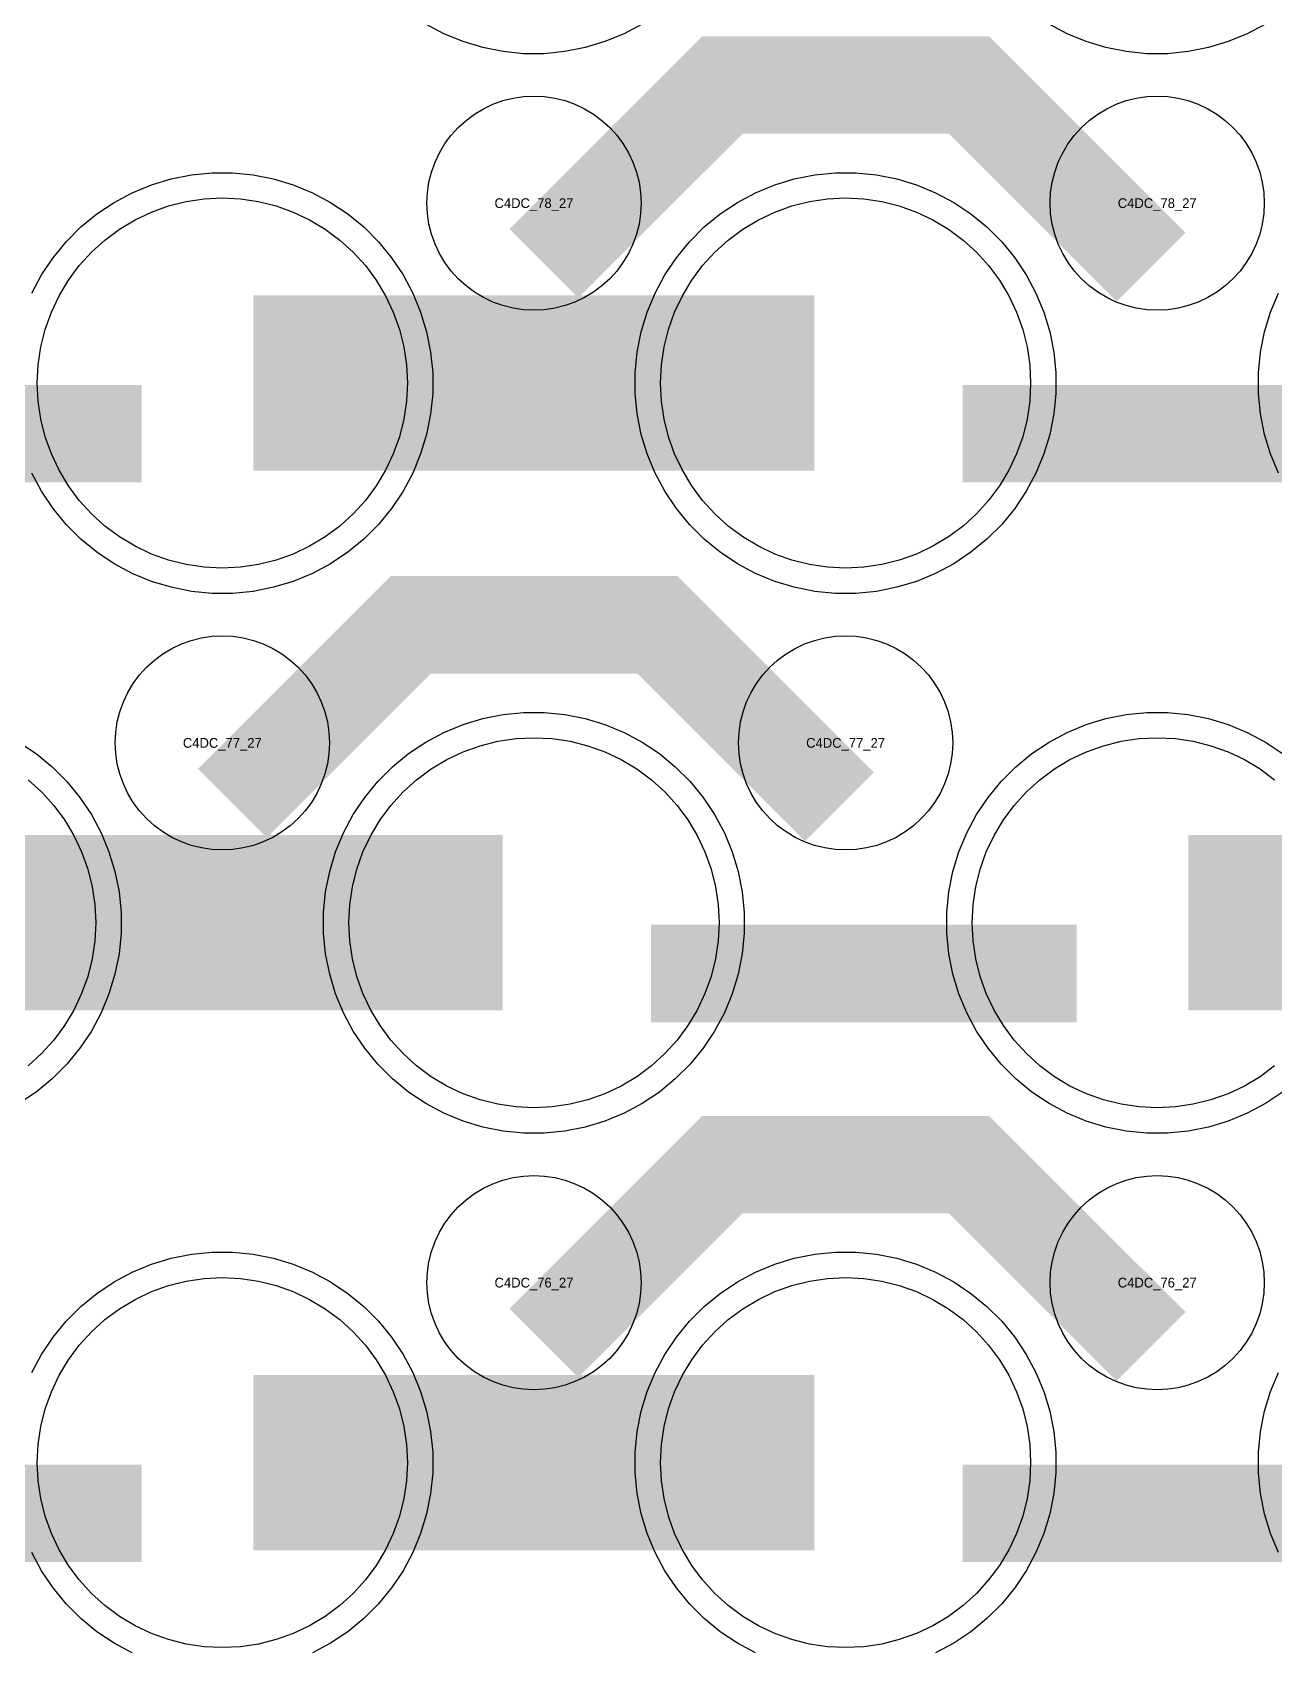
# Model space of a CAD drawing. Extents: x -11880 to 11880, y -14992 to 14992.
# Drawn here: x -3408.8 to -3089.9, y -4357.2 to -3941.5 of the extents above; entities that cross this region are included whole.
import ezdxf
from ezdxf.enums import TextEntityAlignment as Align

# ---------------------------------------------------------------- set-up
doc = ezdxf.new("R2010")
doc.units = 0
doc.header["$MEASUREMENT"] = 0
for name, color, linetype in [('GDS_775_DT_237', 138, 'CONTINUOUS'), ('RDL1_FS', 34, 'CONTINUOUS'), ('RDL_BS', 160, 'CONTINUOUS')]:
    doc.layers.add(name, color=color, linetype=linetype)

msp = doc.modelspace()

# ---------------------------------------------------------------- linework, layer by layer
at = {"layer": 'RDL1_FS'}
for points in [[(-3360, -4079.074), (-3364.657, -4078.845), (-3369.268, -4078.161), (-3373.791, -4077.029), (-3378.181, -4075.457), (-3382.395, -4073.465), (-3386.395, -4071.067), (-3390.14, -4068.289), (-3393.594, -4065.159), (-3396.724, -4061.705), (-3399.502, -4057.96), (-3401.9, -4053.96), (-3403.892, -4049.746), (-3405.464, -4045.356), (-3406.596, -4040.833), (-3407.28, -4036.222), (-3407.509, -4031.565), (-3407.28, -4026.908), (-3406.596, -4022.297), (-3405.464, -4017.774), (-3403.892, -4013.384), (-3401.9, -4009.17), (-3399.502, -4005.17), (-3396.724, -4001.425), (-3393.594, -3997.971), (-3390.14, -3994.841), (-3386.395, -3992.063), (-3382.395, -3989.665), (-3378.181, -3987.673), (-3373.791, -3986.101), (-3369.268, -3984.969), (-3364.657, -3984.285), (-3360, -3984.056), (-3355.343, -3984.285), (-3350.732, -3984.969), (-3346.209, -3986.101), (-3341.819, -3987.673), (-3337.605, -3989.665), (-3333.605, -3992.063), (-3329.86, -3994.841), (-3326.406, -3997.971), (-3323.276, -4001.425), (-3320.498, -4005.17), (-3318.1, -4009.17), (-3316.108, -4013.384), (-3314.536, -4017.774), (-3313.404, -4022.297), (-3312.72, -4026.908), (-3312.491, -4031.565), (-3312.72, -4036.222), (-3313.404, -4040.833), (-3314.536, -4045.356), (-3316.108, -4049.746), (-3318.1, -4053.96), (-3320.498, -4057.96), (-3323.276, -4061.705), (-3326.406, -4065.159), (-3329.86, -4068.289), (-3333.605, -4071.067), (-3337.605, -4073.465), (-3341.819, -4075.457), (-3346.209, -4077.029), (-3350.732, -4078.161), (-3355.343, -4078.845)], [(-3200, -4079.074), (-3204.657, -4078.845), (-3209.268, -4078.161), (-3213.791, -4077.029), (-3218.181, -4075.457), (-3222.395, -4073.465), (-3226.395, -4071.067), (-3230.14, -4068.289), (-3233.594, -4065.159), (-3236.724, -4061.705), (-3239.502, -4057.96), (-3241.9, -4053.96), (-3243.892, -4049.746), (-3245.464, -4045.356), (-3246.596, -4040.833), (-3247.28, -4036.222), (-3247.509, -4031.565), (-3247.28, -4026.908), (-3246.596, -4022.297), (-3245.464, -4017.774), (-3243.892, -4013.384), (-3241.9, -4009.17), (-3239.502, -4005.17), (-3236.724, -4001.425), (-3233.594, -3997.971), (-3230.14, -3994.841), (-3226.395, -3992.063), (-3222.395, -3989.665), (-3218.181, -3987.673), (-3213.791, -3986.101), (-3209.268, -3984.969), (-3204.657, -3984.285), (-3200, -3984.056), (-3195.343, -3984.285), (-3190.732, -3984.969), (-3186.209, -3986.101), (-3181.819, -3987.673), (-3177.605, -3989.665), (-3173.605, -3992.063), (-3169.86, -3994.841), (-3166.406, -3997.971), (-3163.276, -4001.425), (-3160.498, -4005.17), (-3158.1, -4009.17), (-3156.108, -4013.384), (-3154.536, -4017.774), (-3153.404, -4022.297), (-3152.72, -4026.908), (-3152.491, -4031.565), (-3152.72, -4036.222), (-3153.404, -4040.833), (-3154.536, -4045.356), (-3156.108, -4049.746), (-3158.1, -4053.96), (-3160.498, -4057.96), (-3163.276, -4061.705), (-3166.406, -4065.159), (-3169.86, -4068.289), (-3173.605, -4071.067), (-3177.605, -4073.465), (-3181.819, -4075.457), (-3186.209, -4077.029), (-3190.732, -4078.161), (-3195.343, -4078.845)], [(-3280, -4217.639), (-3284.657, -4217.41), (-3289.268, -4216.726), (-3293.791, -4215.594), (-3298.181, -4214.022), (-3302.395, -4212.03), (-3306.395, -4209.632), (-3310.14, -4206.854), (-3313.594, -4203.724), (-3316.724, -4200.27), (-3319.502, -4196.525), (-3321.9, -4192.525), (-3323.892, -4188.311), (-3325.464, -4183.921), (-3326.596, -4179.398), (-3327.28, -4174.787), (-3327.509, -4170.13), (-3327.28, -4165.473), (-3326.596, -4160.862), (-3325.464, -4156.339), (-3323.892, -4151.949), (-3321.9, -4147.735), (-3319.502, -4143.735), (-3316.724, -4139.99), (-3313.594, -4136.536), (-3310.14, -4133.406), (-3306.395, -4130.628), (-3302.395, -4128.23), (-3298.181, -4126.238), (-3293.791, -4124.666), (-3289.268, -4123.534), (-3284.657, -4122.85), (-3280, -4122.621), (-3275.343, -4122.85), (-3270.732, -4123.534), (-3266.209, -4124.666), (-3261.819, -4126.238), (-3257.605, -4128.23), (-3253.605, -4130.628), (-3249.86, -4133.406), (-3246.406, -4136.536), (-3243.276, -4139.99), (-3240.498, -4143.735), (-3238.1, -4147.735), (-3236.108, -4151.949), (-3234.536, -4156.339), (-3233.404, -4160.862), (-3232.72, -4165.473), (-3232.491, -4170.13), (-3232.72, -4174.787), (-3233.404, -4179.398), (-3234.536, -4183.921), (-3236.108, -4188.311), (-3238.1, -4192.525), (-3240.498, -4196.525), (-3243.276, -4200.27), (-3246.406, -4203.724), (-3249.86, -4206.854), (-3253.605, -4209.632), (-3257.605, -4212.03), (-3261.819, -4214.022), (-3266.209, -4215.594), (-3270.732, -4216.726), (-3275.343, -4217.41)]]:
    msp.add_lwpolyline(points, close=True, dxfattribs=at)
for points in [[(-3351.998, -4031.565, 45, 45, 0), (-3279.998, -4031.565, 45, 45, 0)], [(-3279.998, -4031.565, 45, 45, 0), (-3207.998, -4031.565, 45, 45, 0)], [(-3431.998, -4170.13, 45, 45, 0), (-3359.998, -4170.13, 45, 45, 0)], [(-3359.998, -4170.13, 45, 45, 0), (-3287.998, -4170.13, 45, 45, 0)], [(-3111.998, -4170.13, 45, 45, 0), (-3039.998, -4170.13, 45, 45, 0)]]:
    msp.add_lwpolyline(points, format="xyseb", dxfattribs=at)
for points in [[(-3089.86, -4206.854), (-3093.605, -4209.632), (-3097.605, -4212.03), (-3101.819, -4214.022), (-3106.209, -4215.594), (-3110.732, -4216.726), (-3115.343, -4217.41), (-3120, -4217.639), (-3124.657, -4217.41), (-3129.268, -4216.726), (-3133.791, -4215.594), (-3138.181, -4214.022), (-3142.395, -4212.03), (-3146.395, -4209.632), (-3150.14, -4206.854), (-3153.594, -4203.724), (-3156.724, -4200.27), (-3159.502, -4196.525), (-3161.9, -4192.525), (-3163.892, -4188.311), (-3165.464, -4183.921), (-3166.596, -4179.398), (-3167.28, -4174.787), (-3167.509, -4170.13), (-3167.28, -4165.473), (-3166.596, -4160.862), (-3165.464, -4156.339), (-3163.892, -4151.949), (-3161.9, -4147.735), (-3159.502, -4143.735), (-3156.724, -4139.99), (-3153.594, -4136.536), (-3150.14, -4133.406), (-3146.395, -4130.628), (-3142.395, -4128.23), (-3138.181, -4126.238), (-3133.791, -4124.666), (-3129.268, -4123.534), (-3124.657, -4122.85), (-3120, -4122.621), (-3115.343, -4122.85), (-3110.732, -4123.534), (-3106.209, -4124.666), (-3101.819, -4126.238), (-3097.605, -4128.23), (-3093.605, -4130.628), (-3089.86, -4133.406)], [(-3409.86, -4133.406), (-3406.406, -4136.536), (-3403.276, -4139.99), (-3400.498, -4143.735), (-3398.1, -4147.735), (-3396.108, -4151.949), (-3394.536, -4156.339), (-3393.404, -4160.862), (-3392.72, -4165.473), (-3392.491, -4170.13), (-3392.72, -4174.787), (-3393.404, -4179.398), (-3394.536, -4183.921), (-3396.108, -4188.311), (-3398.1, -4192.525), (-3400.498, -4196.525), (-3403.276, -4200.27), (-3406.406, -4203.724), (-3409.86, -4206.854)]]:
    msp.add_lwpolyline(points, dxfattribs=at)
at = {"layer": 'RDL1_FS', "color": 240, "true_color": 0xed1f24}
for points in [[(-3360, -4356.204), (-3364.657, -4355.975), (-3369.268, -4355.291), (-3373.791, -4354.159), (-3378.181, -4352.587), (-3382.395, -4350.595), (-3386.395, -4348.197), (-3390.14, -4345.419), (-3393.594, -4342.289), (-3396.724, -4338.835), (-3399.502, -4335.09), (-3401.9, -4331.09), (-3403.892, -4326.876), (-3405.464, -4322.486), (-3406.596, -4317.963), (-3407.28, -4313.352), (-3407.509, -4308.695), (-3407.28, -4304.038), (-3406.596, -4299.427), (-3405.464, -4294.904), (-3403.892, -4290.514), (-3401.9, -4286.3), (-3399.502, -4282.3), (-3396.724, -4278.555), (-3393.594, -4275.101), (-3390.14, -4271.971), (-3386.395, -4269.193), (-3382.395, -4266.795), (-3378.181, -4264.803), (-3373.791, -4263.231), (-3369.268, -4262.099), (-3364.657, -4261.415), (-3360, -4261.186), (-3355.343, -4261.415), (-3350.732, -4262.099), (-3346.209, -4263.231), (-3341.819, -4264.803), (-3337.605, -4266.795), (-3333.605, -4269.193), (-3329.86, -4271.971), (-3326.406, -4275.101), (-3323.276, -4278.555), (-3320.498, -4282.3), (-3318.1, -4286.3), (-3316.108, -4290.514), (-3314.536, -4294.904), (-3313.404, -4299.427), (-3312.72, -4304.038), (-3312.491, -4308.695), (-3312.72, -4313.352), (-3313.404, -4317.963), (-3314.536, -4322.486), (-3316.108, -4326.876), (-3318.1, -4331.09), (-3320.498, -4335.09), (-3323.276, -4338.835), (-3326.406, -4342.289), (-3329.86, -4345.419), (-3333.605, -4348.197), (-3337.605, -4350.595), (-3341.819, -4352.587), (-3346.209, -4354.159), (-3350.732, -4355.291), (-3355.343, -4355.975)], [(-3200, -4356.204), (-3204.657, -4355.975), (-3209.268, -4355.291), (-3213.791, -4354.159), (-3218.181, -4352.587), (-3222.395, -4350.595), (-3226.395, -4348.197), (-3230.14, -4345.419), (-3233.594, -4342.289), (-3236.724, -4338.835), (-3239.502, -4335.09), (-3241.9, -4331.09), (-3243.892, -4326.876), (-3245.464, -4322.486), (-3246.596, -4317.963), (-3247.28, -4313.352), (-3247.509, -4308.695), (-3247.28, -4304.038), (-3246.596, -4299.427), (-3245.464, -4294.904), (-3243.892, -4290.514), (-3241.9, -4286.3), (-3239.502, -4282.3), (-3236.724, -4278.555), (-3233.594, -4275.101), (-3230.14, -4271.971), (-3226.395, -4269.193), (-3222.395, -4266.795), (-3218.181, -4264.803), (-3213.791, -4263.231), (-3209.268, -4262.099), (-3204.657, -4261.415), (-3200, -4261.186), (-3195.343, -4261.415), (-3190.732, -4262.099), (-3186.209, -4263.231), (-3181.819, -4264.803), (-3177.605, -4266.795), (-3173.605, -4269.193), (-3169.86, -4271.971), (-3166.406, -4275.101), (-3163.276, -4278.555), (-3160.498, -4282.3), (-3158.1, -4286.3), (-3156.108, -4290.514), (-3154.536, -4294.904), (-3153.404, -4299.427), (-3152.72, -4304.038), (-3152.491, -4308.695), (-3152.72, -4313.352), (-3153.404, -4317.963), (-3154.536, -4322.486), (-3156.108, -4326.876), (-3158.1, -4331.09), (-3160.498, -4335.09), (-3163.276, -4338.835), (-3166.406, -4342.289), (-3169.86, -4345.419), (-3173.605, -4348.197), (-3177.605, -4350.595), (-3181.819, -4352.587), (-3186.209, -4354.159), (-3190.732, -4355.291), (-3195.343, -4355.975)]]:
    msp.add_lwpolyline(points, close=True, dxfattribs=at)
for points in [[(-3351.998, -4308.695, 45, 45, 0), (-3279.998, -4308.695, 45, 45, 0)], [(-3279.998, -4308.695, 45, 45, 0), (-3207.998, -4308.695, 45, 45, 0)]]:
    msp.add_lwpolyline(points, format="xyseb", dxfattribs=at)
at = {"layer": 'RDL_BS', "color": 240, "true_color": 0xed1f24}
for points in [[(-3252.223, -3939.388), (-3256.885, -3941.88), (-3261.795, -3943.911), (-3266.835, -3945.442), (-3272.062, -3946.488), (-3277.356, -3947.005), (-3282.644, -3947.005), (-3287.938, -3946.488), (-3293.165, -3945.442), (-3298.205, -3943.911), (-3303.115, -3941.88), (-3307.777, -3939.388)], [(-3092.223, -3939.388), (-3096.885, -3941.88), (-3101.795, -3943.911), (-3106.835, -3945.442), (-3112.062, -3946.488), (-3117.356, -3947.005), (-3122.644, -3947.005), (-3127.938, -3946.488), (-3133.165, -3945.442), (-3138.205, -3943.911), (-3143.115, -3941.88), (-3147.777, -3939.388)], [(-3408.875, -4285.58), (-3406.383, -4280.918), (-3403.436, -4276.504), (-3400.074, -4272.403), (-3396.292, -4268.621), (-3392.191, -4265.259), (-3387.777, -4262.312), (-3383.115, -4259.82), (-3378.205, -4257.789), (-3373.165, -4256.258), (-3367.938, -4255.212), (-3362.644, -4254.695), (-3357.356, -4254.695), (-3352.062, -4255.212), (-3346.835, -4256.258), (-3341.795, -4257.789), (-3336.885, -4259.82), (-3332.223, -4262.312), (-3327.809, -4265.259), (-3323.708, -4268.621), (-3319.926, -4272.403), (-3316.564, -4276.504), (-3313.617, -4280.918), (-3311.125, -4285.58), (-3309.094, -4290.49), (-3307.563, -4295.53), (-3306.517, -4300.757), (-3306, -4306.051), (-3306, -4311.339), (-3306.517, -4316.633), (-3307.563, -4321.86), (-3309.094, -4326.9), (-3311.125, -4331.81), (-3313.617, -4336.472), (-3316.564, -4340.886), (-3319.926, -4344.987), (-3323.708, -4348.769), (-3327.809, -4352.131), (-3332.223, -4355.078), (-3336.885, -4357.57)], [(-3223.115, -4357.57), (-3227.777, -4355.078), (-3232.191, -4352.131), (-3236.292, -4348.769), (-3240.074, -4344.987), (-3243.436, -4340.886), (-3246.383, -4336.472), (-3248.875, -4331.81), (-3250.906, -4326.9), (-3252.437, -4321.86), (-3253.483, -4316.633), (-3254, -4311.339), (-3254, -4306.051), (-3253.483, -4300.757), (-3252.437, -4295.53), (-3250.906, -4290.49), (-3248.875, -4285.58), (-3246.383, -4280.918), (-3243.436, -4276.504), (-3240.074, -4272.403), (-3236.292, -4268.621), (-3232.191, -4265.259), (-3227.777, -4262.312), (-3223.115, -4259.82), (-3218.205, -4257.789), (-3213.165, -4256.258), (-3207.938, -4255.212), (-3202.644, -4254.695), (-3197.356, -4254.695), (-3192.062, -4255.212), (-3186.835, -4256.258), (-3181.795, -4257.789), (-3176.885, -4259.82), (-3172.223, -4262.312), (-3167.809, -4265.259), (-3163.708, -4268.621), (-3159.926, -4272.403), (-3156.564, -4276.504), (-3153.617, -4280.918), (-3151.125, -4285.58), (-3149.094, -4290.49), (-3147.563, -4295.53), (-3146.517, -4300.757), (-3146, -4306.051), (-3146, -4311.339), (-3146.517, -4316.633), (-3147.563, -4321.86), (-3149.094, -4326.9), (-3151.125, -4331.81), (-3153.617, -4336.472), (-3156.564, -4340.886), (-3159.926, -4344.987), (-3163.708, -4348.769), (-3167.809, -4352.131), (-3172.223, -4355.078), (-3176.885, -4357.57)], [(-3088.875, -4331.81), (-3090.906, -4326.9), (-3092.437, -4321.86), (-3093.483, -4316.633), (-3094, -4311.339), (-3094, -4306.051), (-3093.483, -4300.757), (-3092.437, -4295.53), (-3090.906, -4290.49), (-3088.875, -4285.58)], [(-3383.115, -4357.57), (-3387.777, -4355.078), (-3392.191, -4352.131), (-3396.292, -4348.769), (-3400.074, -4344.987), (-3403.436, -4340.886), (-3406.383, -4336.472), (-3408.875, -4331.81)]]:
    msp.add_lwpolyline(points, dxfattribs=at)
at = {"layer": 'RDL_BS'}
for points in [[(-3277.438, -4000.879, 25, 25, 0), (-3231.623, -3955.064, 25, 25, 0), (-3198.07, -3955.064, 25, 25, 0)], [(-3121.599, -4001.778, 25, 25, 0), (-3168.313, -3955.064, 25, 25, 0), (-3198.071, -3955.064, 25, 25, 0)], [(-3489.984, -4044.578, 25, 25, 0), (-3380.719, -4044.578, 25, 25, 0)], [(-3169.984, -4044.578, 25, 25, 0), (-3060.719, -4044.578, 25, 25, 0)], [(-3357.438, -4139.444, 25, 25, 0), (-3311.623, -4093.629, 25, 25, 0), (-3278.07, -4093.629, 25, 25, 0)], [(-3201.599, -4140.343, 25, 25, 0), (-3248.313, -4093.629, 25, 25, 0), (-3278.071, -4093.629, 25, 25, 0)], [(-3249.984, -4183.143, 25, 25, 0), (-3140.719, -4183.143, 25, 25, 0)], [(-3277.438, -4278.009, 25, 25, 0), (-3231.623, -4232.194, 25, 25, 0), (-3198.07, -4232.194, 25, 25, 0)], [(-3121.599, -4278.908, 25, 25, 0), (-3168.313, -4232.194, 25, 25, 0), (-3198.071, -4232.194, 25, 25, 0)]]:
    msp.add_lwpolyline(points, format="xyseb", dxfattribs=at)
for points in [[(-3280, -4012.871), (-3282.693, -4012.739), (-3285.365, -4012.343), (-3287.984, -4011.686), (-3290.519, -4010.779), (-3292.956, -4009.627), (-3295.28, -4008.234), (-3297.443, -4006.631), (-3299.442, -4004.819), (-3301.254, -4002.82), (-3302.857, -4000.657), (-3304.25, -3998.333), (-3305.402, -3995.896), (-3306.309, -3993.361), (-3306.966, -3990.742), (-3307.362, -3988.07), (-3307.494, -3985.377), (-3307.362, -3982.684), (-3306.966, -3980.012), (-3306.309, -3977.393), (-3305.402, -3974.858), (-3304.25, -3972.421), (-3302.857, -3970.097), (-3301.254, -3967.934), (-3299.442, -3965.935), (-3297.443, -3964.123), (-3295.28, -3962.52), (-3292.956, -3961.127), (-3290.519, -3959.975), (-3287.984, -3959.068), (-3285.365, -3958.411), (-3282.693, -3958.015), (-3280, -3957.883), (-3277.307, -3958.015), (-3274.635, -3958.411), (-3272.016, -3959.068), (-3269.481, -3959.975), (-3267.044, -3961.127), (-3264.72, -3962.52), (-3262.557, -3964.123), (-3260.558, -3965.935), (-3258.746, -3967.934), (-3257.143, -3970.097), (-3255.75, -3972.421), (-3254.598, -3974.858), (-3253.691, -3977.393), (-3253.034, -3980.012), (-3252.638, -3982.684), (-3252.506, -3985.377), (-3252.638, -3988.07), (-3253.034, -3990.742), (-3253.691, -3993.361), (-3254.598, -3995.896), (-3255.75, -3998.333), (-3257.143, -4000.657), (-3258.746, -4002.82), (-3260.558, -4004.819), (-3262.557, -4006.631), (-3264.72, -4008.234), (-3267.044, -4009.627), (-3269.481, -4010.779), (-3272.016, -4011.686), (-3274.635, -4012.343), (-3277.307, -4012.739)], [(-3120, -4012.871), (-3122.693, -4012.739), (-3125.365, -4012.343), (-3127.984, -4011.686), (-3130.519, -4010.779), (-3132.956, -4009.627), (-3135.28, -4008.234), (-3137.443, -4006.631), (-3139.442, -4004.819), (-3141.254, -4002.82), (-3142.857, -4000.657), (-3144.25, -3998.333), (-3145.402, -3995.896), (-3146.309, -3993.361), (-3146.966, -3990.742), (-3147.362, -3988.07), (-3147.494, -3985.377), (-3147.362, -3982.684), (-3146.966, -3980.012), (-3146.309, -3977.393), (-3145.402, -3974.858), (-3144.25, -3972.421), (-3142.857, -3970.097), (-3141.254, -3967.934), (-3139.442, -3965.935), (-3137.443, -3964.123), (-3135.28, -3962.52), (-3132.956, -3961.127), (-3130.519, -3959.975), (-3127.984, -3959.068), (-3125.365, -3958.411), (-3122.693, -3958.015), (-3120, -3957.883), (-3117.307, -3958.015), (-3114.635, -3958.411), (-3112.016, -3959.068), (-3109.481, -3959.975), (-3107.044, -3961.127), (-3104.72, -3962.52), (-3102.557, -3964.123), (-3100.558, -3965.935), (-3098.746, -3967.934), (-3097.143, -3970.097), (-3095.75, -3972.421), (-3094.598, -3974.858), (-3093.691, -3977.393), (-3093.034, -3980.012), (-3092.638, -3982.684), (-3092.506, -3985.377), (-3092.638, -3988.07), (-3093.034, -3990.742), (-3093.691, -3993.361), (-3094.598, -3995.896), (-3095.75, -3998.333), (-3097.143, -4000.657), (-3098.746, -4002.82), (-3100.558, -4004.819), (-3102.557, -4006.631), (-3104.72, -4008.234), (-3107.044, -4009.627), (-3109.481, -4010.779), (-3112.016, -4011.686), (-3114.635, -4012.343), (-3117.307, -4012.739)], [(-3202.644, -4085.565), (-3207.938, -4085.048), (-3213.165, -4084.002), (-3218.205, -4082.471), (-3223.115, -4080.44), (-3227.777, -4077.948), (-3232.191, -4075.001), (-3236.292, -4071.639), (-3240.074, -4067.857), (-3243.436, -4063.756), (-3246.383, -4059.342), (-3248.875, -4054.68), (-3250.906, -4049.77), (-3252.437, -4044.73), (-3253.483, -4039.503), (-3254, -4034.209), (-3254, -4028.921), (-3253.483, -4023.627), (-3252.437, -4018.4), (-3250.906, -4013.36), (-3248.875, -4008.45), (-3246.383, -4003.788), (-3243.436, -3999.374), (-3240.074, -3995.273), (-3236.292, -3991.491), (-3232.191, -3988.129), (-3227.777, -3985.182), (-3223.115, -3982.69), (-3218.205, -3980.659), (-3213.165, -3979.128), (-3207.938, -3978.082), (-3202.644, -3977.565), (-3197.356, -3977.565), (-3192.062, -3978.082), (-3186.835, -3979.128), (-3181.795, -3980.659), (-3176.885, -3982.69), (-3172.223, -3985.182), (-3167.809, -3988.129), (-3163.708, -3991.491), (-3159.926, -3995.273), (-3156.564, -3999.374), (-3153.617, -4003.788), (-3151.125, -4008.45), (-3149.094, -4013.36), (-3147.563, -4018.4), (-3146.517, -4023.627), (-3146, -4028.921), (-3146, -4034.209), (-3146.517, -4039.503), (-3147.563, -4044.73), (-3149.094, -4049.77), (-3151.125, -4054.68), (-3153.617, -4059.342), (-3156.564, -4063.756), (-3159.926, -4067.857), (-3163.708, -4071.639), (-3167.809, -4075.001), (-3172.223, -4077.948), (-3176.885, -4080.44), (-3181.795, -4082.471), (-3186.835, -4084.002), (-3192.062, -4085.048), (-3197.356, -4085.565)], [(-3360, -4151.436), (-3362.693, -4151.304), (-3365.365, -4150.908), (-3367.984, -4150.251), (-3370.519, -4149.344), (-3372.956, -4148.192), (-3375.28, -4146.799), (-3377.443, -4145.196), (-3379.442, -4143.384), (-3381.254, -4141.385), (-3382.857, -4139.222), (-3384.25, -4136.898), (-3385.402, -4134.461), (-3386.309, -4131.926), (-3386.966, -4129.307), (-3387.362, -4126.635), (-3387.494, -4123.942), (-3387.362, -4121.249), (-3386.966, -4118.577), (-3386.309, -4115.958), (-3385.402, -4113.423), (-3384.25, -4110.986), (-3382.857, -4108.662), (-3381.254, -4106.499), (-3379.442, -4104.5), (-3377.443, -4102.688), (-3375.28, -4101.085), (-3372.956, -4099.692), (-3370.519, -4098.54), (-3367.984, -4097.633), (-3365.365, -4096.976), (-3362.693, -4096.58), (-3360, -4096.448), (-3357.307, -4096.58), (-3354.635, -4096.976), (-3352.016, -4097.633), (-3349.481, -4098.54), (-3347.044, -4099.692), (-3344.72, -4101.085), (-3342.557, -4102.688), (-3340.558, -4104.5), (-3338.746, -4106.499), (-3337.143, -4108.662), (-3335.75, -4110.986), (-3334.598, -4113.423), (-3333.691, -4115.958), (-3333.034, -4118.577), (-3332.638, -4121.249), (-3332.506, -4123.942), (-3332.638, -4126.635), (-3333.034, -4129.307), (-3333.691, -4131.926), (-3334.598, -4134.461), (-3335.75, -4136.898), (-3337.143, -4139.222), (-3338.746, -4141.385), (-3340.558, -4143.384), (-3342.557, -4145.196), (-3344.72, -4146.799), (-3347.044, -4148.192), (-3349.481, -4149.344), (-3352.016, -4150.251), (-3354.635, -4150.908), (-3357.307, -4151.304)], [(-3200, -4151.436), (-3202.693, -4151.304), (-3205.365, -4150.908), (-3207.984, -4150.251), (-3210.519, -4149.344), (-3212.956, -4148.192), (-3215.28, -4146.799), (-3217.443, -4145.196), (-3219.442, -4143.384), (-3221.254, -4141.385), (-3222.857, -4139.222), (-3224.25, -4136.898), (-3225.402, -4134.461), (-3226.309, -4131.926), (-3226.966, -4129.307), (-3227.362, -4126.635), (-3227.494, -4123.942), (-3227.362, -4121.249), (-3226.966, -4118.577), (-3226.309, -4115.958), (-3225.402, -4113.423), (-3224.25, -4110.986), (-3222.857, -4108.662), (-3221.254, -4106.499), (-3219.442, -4104.5), (-3217.443, -4102.688), (-3215.28, -4101.085), (-3212.956, -4099.692), (-3210.519, -4098.54), (-3207.984, -4097.633), (-3205.365, -4096.976), (-3202.693, -4096.58), (-3200, -4096.448), (-3197.307, -4096.58), (-3194.635, -4096.976), (-3192.016, -4097.633), (-3189.481, -4098.54), (-3187.044, -4099.692), (-3184.72, -4101.085), (-3182.557, -4102.688), (-3180.558, -4104.5), (-3178.746, -4106.499), (-3177.143, -4108.662), (-3175.75, -4110.986), (-3174.598, -4113.423), (-3173.691, -4115.958), (-3173.034, -4118.577), (-3172.638, -4121.249), (-3172.506, -4123.942), (-3172.638, -4126.635), (-3173.034, -4129.307), (-3173.691, -4131.926), (-3174.598, -4134.461), (-3175.75, -4136.898), (-3177.143, -4139.222), (-3178.746, -4141.385), (-3180.558, -4143.384), (-3182.557, -4145.196), (-3184.72, -4146.799), (-3187.044, -4148.192), (-3189.481, -4149.344), (-3192.016, -4150.251), (-3194.635, -4150.908), (-3197.307, -4151.304)], [(-3282.644, -4224.13), (-3287.938, -4223.613), (-3293.165, -4222.567), (-3298.205, -4221.036), (-3303.115, -4219.005), (-3307.777, -4216.513), (-3312.191, -4213.566), (-3316.292, -4210.204), (-3320.074, -4206.422), (-3323.436, -4202.321), (-3326.383, -4197.907), (-3328.875, -4193.245), (-3330.906, -4188.335), (-3332.437, -4183.295), (-3333.483, -4178.068), (-3334, -4172.774), (-3334, -4167.486), (-3333.483, -4162.192), (-3332.437, -4156.965), (-3330.906, -4151.925), (-3328.875, -4147.015), (-3326.383, -4142.353), (-3323.436, -4137.939), (-3320.074, -4133.838), (-3316.292, -4130.056), (-3312.191, -4126.694), (-3307.777, -4123.747), (-3303.115, -4121.255), (-3298.205, -4119.224), (-3293.165, -4117.693), (-3287.938, -4116.647), (-3282.644, -4116.13), (-3277.356, -4116.13), (-3272.062, -4116.647), (-3266.835, -4117.693), (-3261.795, -4119.224), (-3256.885, -4121.255), (-3252.223, -4123.747), (-3247.809, -4126.694), (-3243.708, -4130.056), (-3239.926, -4133.838), (-3236.564, -4137.939), (-3233.617, -4142.353), (-3231.125, -4147.015), (-3229.094, -4151.925), (-3227.563, -4156.965), (-3226.517, -4162.192), (-3226, -4167.486), (-3226, -4172.774), (-3226.517, -4178.068), (-3227.563, -4183.295), (-3229.094, -4188.335), (-3231.125, -4193.245), (-3233.617, -4197.907), (-3236.564, -4202.321), (-3239.926, -4206.422), (-3243.708, -4210.204), (-3247.809, -4213.566), (-3252.223, -4216.513), (-3256.885, -4219.005), (-3261.795, -4221.036), (-3266.835, -4222.567), (-3272.062, -4223.613), (-3277.356, -4224.13)], [(-3280, -4290.001), (-3282.693, -4289.869), (-3285.365, -4289.473), (-3287.984, -4288.816), (-3290.519, -4287.909), (-3292.956, -4286.757), (-3295.28, -4285.364), (-3297.443, -4283.761), (-3299.442, -4281.949), (-3301.254, -4279.95), (-3302.857, -4277.787), (-3304.25, -4275.463), (-3305.402, -4273.026), (-3306.309, -4270.491), (-3306.966, -4267.872), (-3307.362, -4265.2), (-3307.494, -4262.507), (-3307.362, -4259.814), (-3306.966, -4257.142), (-3306.309, -4254.523), (-3305.402, -4251.988), (-3304.25, -4249.551), (-3302.857, -4247.227), (-3301.254, -4245.064), (-3299.442, -4243.065), (-3297.443, -4241.253), (-3295.28, -4239.65), (-3292.956, -4238.257), (-3290.519, -4237.105), (-3287.984, -4236.198), (-3285.365, -4235.541), (-3282.693, -4235.145), (-3280, -4235.013), (-3277.307, -4235.145), (-3274.635, -4235.541), (-3272.016, -4236.198), (-3269.481, -4237.105), (-3267.044, -4238.257), (-3264.72, -4239.65), (-3262.557, -4241.253), (-3260.558, -4243.065), (-3258.746, -4245.064), (-3257.143, -4247.227), (-3255.75, -4249.551), (-3254.598, -4251.988), (-3253.691, -4254.523), (-3253.034, -4257.142), (-3252.638, -4259.814), (-3252.506, -4262.507), (-3252.638, -4265.2), (-3253.034, -4267.872), (-3253.691, -4270.491), (-3254.598, -4273.026), (-3255.75, -4275.463), (-3257.143, -4277.787), (-3258.746, -4279.95), (-3260.558, -4281.949), (-3262.557, -4283.761), (-3264.72, -4285.364), (-3267.044, -4286.757), (-3269.481, -4287.909), (-3272.016, -4288.816), (-3274.635, -4289.473), (-3277.307, -4289.869)], [(-3120, -4290.001), (-3122.693, -4289.869), (-3125.365, -4289.473), (-3127.984, -4288.816), (-3130.519, -4287.909), (-3132.956, -4286.757), (-3135.28, -4285.364), (-3137.443, -4283.761), (-3139.442, -4281.949), (-3141.254, -4279.95), (-3142.857, -4277.787), (-3144.25, -4275.463), (-3145.402, -4273.026), (-3146.309, -4270.491), (-3146.966, -4267.872), (-3147.362, -4265.2), (-3147.494, -4262.507), (-3147.362, -4259.814), (-3146.966, -4257.142), (-3146.309, -4254.523), (-3145.402, -4251.988), (-3144.25, -4249.551), (-3142.857, -4247.227), (-3141.254, -4245.064), (-3139.442, -4243.065), (-3137.443, -4241.253), (-3135.28, -4239.65), (-3132.956, -4238.257), (-3130.519, -4237.105), (-3127.984, -4236.198), (-3125.365, -4235.541), (-3122.693, -4235.145), (-3120, -4235.013), (-3117.307, -4235.145), (-3114.635, -4235.541), (-3112.016, -4236.198), (-3109.481, -4237.105), (-3107.044, -4238.257), (-3104.72, -4239.65), (-3102.557, -4241.253), (-3100.558, -4243.065), (-3098.746, -4245.064), (-3097.143, -4247.227), (-3095.75, -4249.551), (-3094.598, -4251.988), (-3093.691, -4254.523), (-3093.034, -4257.142), (-3092.638, -4259.814), (-3092.506, -4262.507), (-3092.638, -4265.2), (-3093.034, -4267.872), (-3093.691, -4270.491), (-3094.598, -4273.026), (-3095.75, -4275.463), (-3097.143, -4277.787), (-3098.746, -4279.95), (-3100.558, -4281.949), (-3102.557, -4283.761), (-3104.72, -4285.364), (-3107.044, -4286.757), (-3109.481, -4287.909), (-3112.016, -4288.816), (-3114.635, -4289.473), (-3117.307, -4289.869)]]:
    msp.add_lwpolyline(points, close=True, dxfattribs=at)
for points in [[(-3408.875, -4008.45), (-3406.383, -4003.788), (-3403.436, -3999.374), (-3400.074, -3995.273), (-3396.292, -3991.491), (-3392.191, -3988.129), (-3387.777, -3985.182), (-3383.115, -3982.69), (-3378.205, -3980.659), (-3373.165, -3979.128), (-3367.938, -3978.082), (-3362.644, -3977.565), (-3357.356, -3977.565), (-3352.062, -3978.082), (-3346.835, -3979.128), (-3341.795, -3980.659), (-3336.885, -3982.69), (-3332.223, -3985.182), (-3327.809, -3988.129), (-3323.708, -3991.491), (-3319.926, -3995.273), (-3316.564, -3999.374), (-3313.617, -4003.788), (-3311.125, -4008.45), (-3309.094, -4013.36), (-3307.563, -4018.4), (-3306.517, -4023.627), (-3306, -4028.921), (-3306, -4034.209), (-3306.517, -4039.503), (-3307.563, -4044.73), (-3309.094, -4049.77), (-3311.125, -4054.68), (-3313.617, -4059.342), (-3316.564, -4063.756), (-3319.926, -4067.857), (-3323.708, -4071.639), (-3327.809, -4075.001), (-3332.223, -4077.948), (-3336.885, -4080.44), (-3341.795, -4082.471), (-3346.835, -4084.002), (-3352.062, -4085.048), (-3357.356, -4085.565), (-3362.644, -4085.565), (-3367.938, -4085.048), (-3373.165, -4084.002), (-3378.205, -4082.471), (-3383.115, -4080.44), (-3387.777, -4077.948), (-3392.191, -4075.001), (-3396.292, -4071.639), (-3400.074, -4067.857), (-3403.436, -4063.756), (-3406.383, -4059.342), (-3408.875, -4054.68)], [(-3088.875, -4054.68), (-3090.906, -4049.77), (-3092.437, -4044.73), (-3093.483, -4039.503), (-3094, -4034.209), (-3094, -4028.921), (-3093.483, -4023.627), (-3092.437, -4018.4), (-3090.906, -4013.36), (-3088.875, -4008.45)], [(-3087.809, -4213.566), (-3092.223, -4216.513), (-3096.885, -4219.005), (-3101.795, -4221.036), (-3106.835, -4222.567), (-3112.062, -4223.613), (-3117.356, -4224.13), (-3122.644, -4224.13), (-3127.938, -4223.613), (-3133.165, -4222.567), (-3138.205, -4221.036), (-3143.115, -4219.005), (-3147.777, -4216.513), (-3152.191, -4213.566), (-3156.292, -4210.204), (-3160.074, -4206.422), (-3163.436, -4202.321), (-3166.383, -4197.907), (-3168.875, -4193.245), (-3170.906, -4188.335), (-3172.437, -4183.295), (-3173.483, -4178.068), (-3174, -4172.774), (-3174, -4167.486), (-3173.483, -4162.192), (-3172.437, -4156.965), (-3170.906, -4151.925), (-3168.875, -4147.015), (-3166.383, -4142.353), (-3163.436, -4137.939), (-3160.074, -4133.838), (-3156.292, -4130.056), (-3152.191, -4126.694), (-3147.777, -4123.747), (-3143.115, -4121.255), (-3138.205, -4119.224), (-3133.165, -4117.693), (-3127.938, -4116.647), (-3122.644, -4116.13), (-3117.356, -4116.13), (-3112.062, -4116.647), (-3106.835, -4117.693), (-3101.795, -4119.224), (-3096.885, -4121.255), (-3092.223, -4123.747), (-3087.809, -4126.694)], [(-3412.223, -4123.747), (-3407.809, -4126.694), (-3403.708, -4130.056), (-3399.926, -4133.838), (-3396.564, -4137.939), (-3393.617, -4142.353), (-3391.125, -4147.015), (-3389.094, -4151.925), (-3387.563, -4156.965), (-3386.517, -4162.192), (-3386, -4167.486), (-3386, -4172.774), (-3386.517, -4178.068), (-3387.563, -4183.295), (-3389.094, -4188.335), (-3391.125, -4193.245), (-3393.617, -4197.907), (-3396.564, -4202.321), (-3399.926, -4206.422), (-3403.708, -4210.204), (-3407.809, -4213.566), (-3412.223, -4216.513)]]:
    msp.add_lwpolyline(points, dxfattribs=at)
at = {"layer": 'RDL_BS', "color": 240, "true_color": 0xed1f24}
for points in [[(-3489.984, -4321.708, 25, 25, 0), (-3380.719, -4321.708, 25, 25, 0)], [(-3169.984, -4321.708, 25, 25, 0), (-3060.719, -4321.708, 25, 25, 0)]]:
    msp.add_lwpolyline(points, format="xyseb", dxfattribs=at)

# ---------------------------------------------------------------- texts
at = {"layer": 'GDS_775_DT_237'}
for s, p in [('C4DC_78_27', (-3280, -3985.377)), ('C4DC_78_27', (-3280, -3985.377)), ('C4DC_78_27', (-3120, -3985.377)), ('C4DC_78_27', (-3120, -3985.377)), ('C4DC_77_27', (-3360, -4123.942)), ('C4DC_77_27', (-3360, -4123.942)), ('C4DC_77_27', (-3200, -4123.942)), ('C4DC_77_27', (-3200, -4123.942)), ('C4DC_76_27', (-3280, -4262.507)), ('C4DC_76_27', (-3280, -4262.507)), ('C4DC_76_27', (-3120, -4262.507)), ('C4DC_76_27', (-3120, -4262.507))]:
    msp.add_text(s, height=2.5, dxfattribs=at).set_placement(p, align=Align.MIDDLE_CENTER)

doc.saveas('drawing.dxf')
